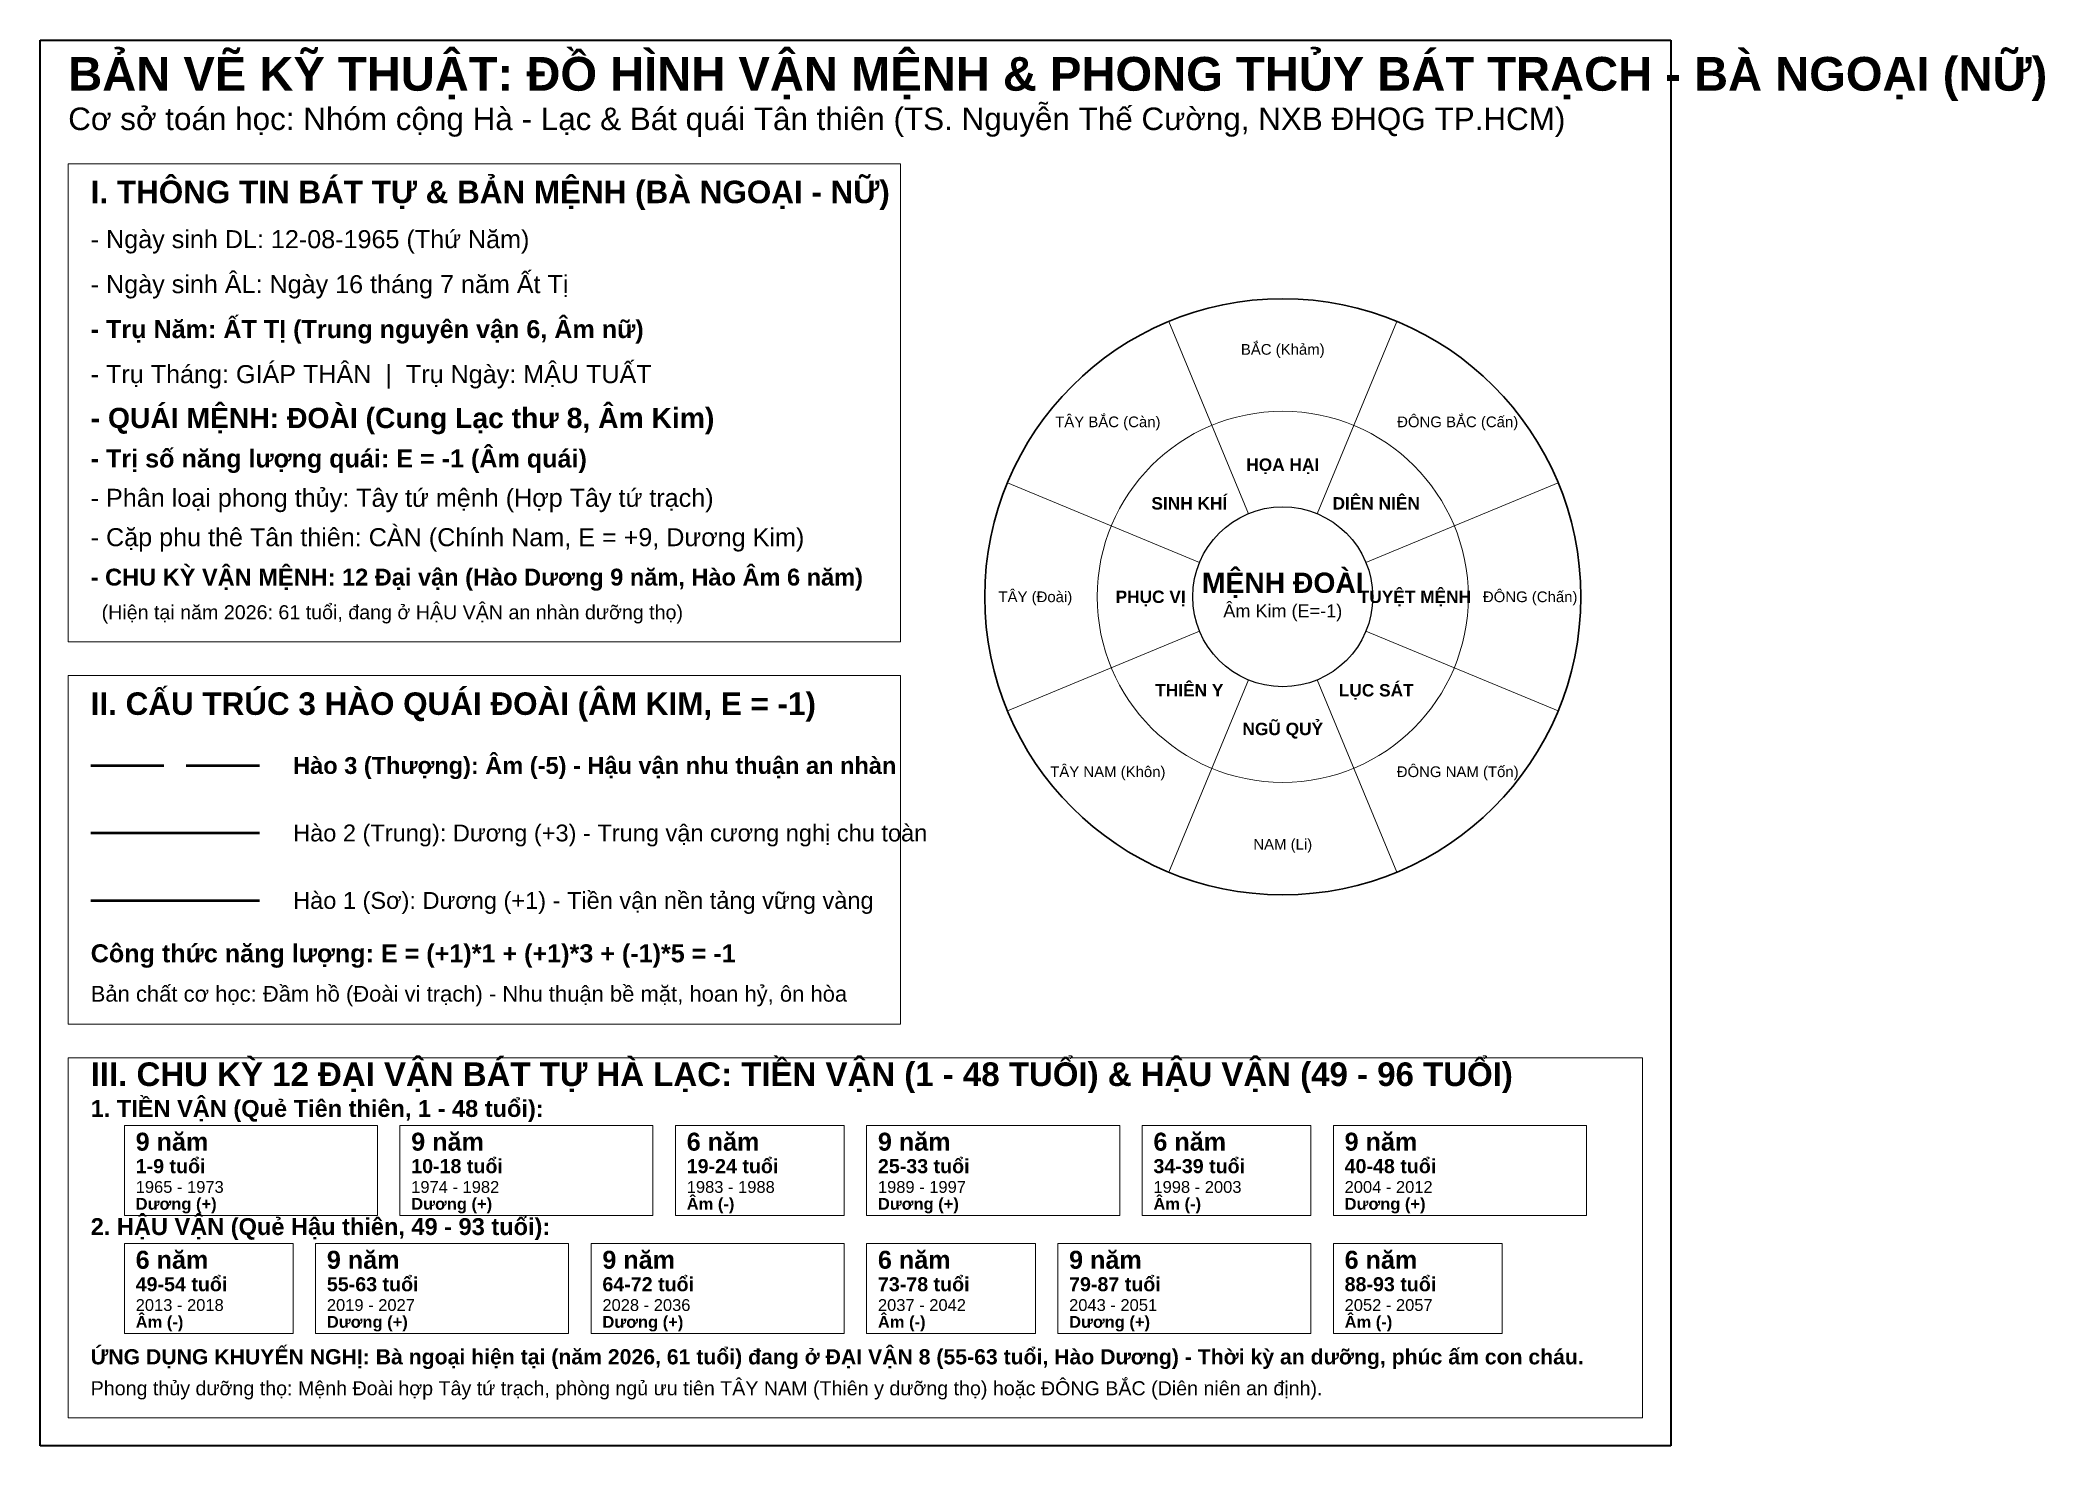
# Model space of a CAD drawing. Header units: metres. Extents: x -145 to 212, y -125 to 125.
import ezdxf
from ezdxf.enums import TextEntityAlignment as Align

# ---------------------------------------------------------------- set-up
doc = ezdxf.new("R2010")
doc.units = ezdxf.units.M
for name, color, linetype, true_color in [('CHU_THICH', 7, 'Continuous', 0x000000), ('HAO_AM', 2, 'Continuous', 0xd97706), ('HAO_DUONG', 1, 'Continuous', 0xb91c1c), ('KHUNG', 7, 'Continuous', 0x000000), ('NET_CHINH', 7, 'Continuous', 0x000000), ('SAN_CAT', 3, 'Continuous', 0x15803d), ('SAN_HUNG', 1, 'Continuous', 0xb91c1c), ('TIEU_DE', 7, 'Continuous', 0x000000)]:
    doc.layers.add(name, color=color, linetype=linetype, true_color=true_color)
doc.styles.add('VN_BOLD', font='arialbd.ttf')
doc.styles.add('VN_TEXT', font='arial.ttf')

msp = doc.modelspace()

# ---------------------------------------------------------------- linework, layer by layer
at = {"layer": 'HAO_AM', "lineweight": 50}
for p, q in [((-136, -4), (-123, -4)), ((-119, -4), (-106, -4))]:
    msp.add_line(p, q, dxfattribs=at)
at = {"layer": 'HAO_AM', "lineweight": 20}
for p, q in [((-32, -68), (-2, -68)), ((-32, -84), (-32, -68)), ((-2, -68), (-2, -84)), ((51, -68), (81, -68)), ((51, -84), (51, -68)), ((81, -68), (81, -84)), ((-2, -84), (-32, -84)), ((81, -84), (51, -84)), ((-130, -89), (-100, -89)), ((-130, -105), (-130, -89)), ((-100, -89), (-100, -105)), ((2, -89), (32, -89)), ((2, -105), (2, -89)), ((32, -89), (32, -105)), ((85, -89), (115, -89)), ((85, -105), (85, -89)), ((115, -89), (115, -105)), ((-100, -105), (-130, -105)), ((32, -105), (2, -105)), ((115, -105), (85, -105))]:
    msp.add_line(p, q, dxfattribs=at)
at = {"layer": 'HAO_DUONG', "lineweight": 50}
for p, q in [((-136, -16), (-106, -16)), ((-136, -28), (-106, -28))]:
    msp.add_line(p, q, dxfattribs=at)
at = {"layer": 'HAO_DUONG', "lineweight": 20}
for p, q in [((-130, -68), (-85, -68)), ((-130, -84), (-130, -68)), ((-85, -68), (-85, -84)), ((-81, -68), (-36, -68)), ((-81, -84), (-81, -68)), ((-36, -68), (-36, -84)), ((2, -68), (47, -68)), ((2, -84), (2, -68)), ((47, -68), (47, -84)), ((85, -68), (130, -68)), ((85, -84), (85, -68)), ((130, -68), (130, -84)), ((-85, -84), (-130, -84)), ((-36, -84), (-81, -84)), ((47, -84), (2, -84)), ((130, -84), (85, -84)), ((-96, -89), (-51, -89)), ((-96, -105), (-96, -89)), ((-51, -89), (-51, -105)), ((-47, -89), (-2, -89)), ((-47, -105), (-47, -89)), ((-2, -89), (-2, -105)), ((36, -89), (81, -89)), ((36, -105), (36, -89)), ((81, -89), (81, -105)), ((-51, -105), (-96, -105)), ((-2, -105), (-47, -105)), ((81, -105), (36, -105))]:
    msp.add_line(p, q, dxfattribs=at)
at = {"layer": 'KHUNG', "lineweight": 35}
for p, q in [((-145, 125), (145, 125)), ((-145, -125), (-145, 125)), ((145, 125), (145, -125)), ((145, -125), (-145, -125))]:
    msp.add_line(p, q, dxfattribs=at)
at = {"layer": 'KHUNG', "lineweight": 20}
for p, q in [((-140, 103), (8, 103)), ((-140, 18), (-140, 103)), ((8, 103), (8, 18)), ((8, 18), (-140, 18)), ((-140, 12), (8, 12)), ((-140, -50), (-140, 12)), ((8, 12), (8, -50)), ((8, -50), (-140, -50)), ((-140, -56), (140, -56)), ((-140, -120), (-140, -56)), ((140, -56), (140, -120)), ((140, -120), (-140, -120))]:
    msp.add_line(p, q, dxfattribs=at)
at = {"layer": 'KHUNG', "lineweight": 30}
msp.add_circle((76, 26), 53, dxfattribs=at)
at = {"layer": 'NET_CHINH', "lineweight": 15}
for p, q in [((69.88, 40.78), (55.72, 74.97)), ((82.12, 40.78), (96.28, 74.97)), ((61.22, 32.12), (27.03, 46.28)), ((90.78, 32.12), (124.97, 46.28)), ((61.22, 19.88), (27.03, 5.72)), ((90.78, 19.88), (124.97, 5.72)), ((69.88, 11.22), (55.72, -22.97)), ((82.12, 11.22), (96.28, -22.97))]:
    msp.add_line(p, q, dxfattribs=at)
at = {"layer": 'NET_CHINH', "lineweight": 20}
msp.add_circle((76, 26), 33, dxfattribs=at)
at = {"layer": 'NET_CHINH', "lineweight": 25}
msp.add_circle((76, 26), 16, dxfattribs=at)

# ---------------------------------------------------------------- texts
at = {"layer": 'CHU_THICH'}
for s, height, style, p in [('Cơ sở toán học: Nhóm cộng Hà - Lạc & Bát quái Tân thiên (TS. Nguyễn Thế Cường, NXB ĐHQG TP.HCM)', 4, 'VN_TEXT', (-140, 109)), ('- Ngày sinh DL: 12-08-1965 (Thứ Năm)', 3.2, 'VN_TEXT', (-136, 88)), ('- Ngày sinh ÂL: Ngày 16 tháng 7 năm Ất Tị', 3.2, 'VN_TEXT', (-136, 80)), ('- Trụ Năm: ẤT TỊ (Trung nguyên vận 6, Âm nữ)', 3.2, 'VN_BOLD', (-136, 72)), ('- Trụ Tháng: GIÁP THÂN  |  Trụ Ngày: MẬU TUẤT', 3.2, 'VN_TEXT', (-136, 64)), ('- Phân loại phong thủy: Tây tứ mệnh (Hợp Tây tứ trạch)', 3.2, 'VN_TEXT', (-136, 42)), ('- Cặp phu thê Tân thiên: CÀN (Chính Nam, E = +9, Dương Kim)', 3.2, 'VN_TEXT', (-136, 35)), ('  (Hiện tại năm 2026: 61 tuổi, đang ở HẬU VẬN an nhàn dưỡng thọ)', 2.5, 'VN_TEXT', (-136, 22)), ('Hào 2 (Trung): Dương (+3) - Trung vận cương nghị chu toàn', 3, 'VN_TEXT', (-100, -17.5)), ('Hào 1 (Sơ): Dương (+1) - Tiền vận nền tảng vững vàng', 3, 'VN_TEXT', (-100, -29.5)), ('Bản chất cơ học: Đầm hồ (Đoài vi trạch) - Nhu thuận bề mặt, hoan hỷ, ôn hòa', 2.8, 'VN_TEXT', (-136, -46)), ('1. TIỀN VẬN (Quẻ Tiên thiên, 1 - 48 tuổi):', 3, 'VN_BOLD', (-136, -66.5)), ('1-9 tuổi', 2.5, 'VN_BOLD', (-128, -76.5)), ('10-18 tuổi', 2.5, 'VN_BOLD', (-79, -76.5)), ('19-24 tuổi', 2.5, 'VN_BOLD', (-30, -76.5)), ('25-33 tuổi', 2.5, 'VN_BOLD', (4, -76.5)), ('34-39 tuổi', 2.5, 'VN_BOLD', (53, -76.5)), ('40-48 tuổi', 2.5, 'VN_BOLD', (87, -76.5)), ('1965 - 1973', 2.1, 'VN_TEXT', (-128, -80)), ('1974 - 1982', 2.1, 'VN_TEXT', (-79, -80)), ('1983 - 1988', 2.1, 'VN_TEXT', (-30, -80)), ('1989 - 1997', 2.1, 'VN_TEXT', (4, -80)), ('1998 - 2003', 2.1, 'VN_TEXT', (53, -80)), ('2004 - 2012', 2.1, 'VN_TEXT', (87, -80)), ('2. HẬU VẬN (Quẻ Hậu thiên, 49 - 93 tuổi):', 3, 'VN_BOLD', (-136, -87.5)), ('49-54 tuổi', 2.5, 'VN_BOLD', (-128, -97.5)), ('55-63 tuổi', 2.5, 'VN_BOLD', (-94, -97.5)), ('64-72 tuổi', 2.5, 'VN_BOLD', (-45, -97.5)), ('73-78 tuổi', 2.5, 'VN_BOLD', (4, -97.5)), ('79-87 tuổi', 2.5, 'VN_BOLD', (38, -97.5)), ('88-93 tuổi', 2.5, 'VN_BOLD', (87, -97.5)), ('2013 - 2018', 2.1, 'VN_TEXT', (-128, -101)), ('2019 - 2027', 2.1, 'VN_TEXT', (-94, -101)), ('2028 - 2036', 2.1, 'VN_TEXT', (-45, -101)), ('2037 - 2042', 2.1, 'VN_TEXT', (4, -101)), ('2043 - 2051', 2.1, 'VN_TEXT', (38, -101)), ('2052 - 2057', 2.1, 'VN_TEXT', (87, -101)), ('Phong thủy dưỡng thọ: Mệnh Đoài hợp Tây tứ trạch, phòng ngủ ưu tiên TÂY NAM (Thiên y dưỡng thọ) hoặc ĐÔNG BẮC (Diên niên an định).', 2.5, 'VN_TEXT', (-136, -116))]:
    msp.add_text(s, height=height, dxfattribs=dict(at, style=style)).set_placement(p)
at = {"layer": 'CHU_THICH', "style": 'VN_TEXT'}
for s, height, p in [('BẮC (Khảm)', 1.9, (76, 70)), ('TÂY BẮC (Càn)', 1.9, (44.89, 57.11)), ('ĐÔNG BẮC (Cấn)', 1.9, (107.11, 57.11)), ('TÂY (Đoài)', 1.9, (32, 26)), ('Âm Kim (E=-1)', 2.3, (76, 23.5)), ('ĐÔNG (Chấn)', 1.9, (120, 26)), ('TÂY NAM (Khôn)', 1.9, (44.89, -5.11)), ('ĐÔNG NAM (Tốn)', 1.9, (107.11, -5.11)), ('NAM (Li)', 1.9, (76, -18))]:
    msp.add_text(s, height=height, dxfattribs=at).set_placement(p, align=Align.MIDDLE_CENTER)
at = {"layer": 'HAO_AM', "style": 'VN_BOLD'}
for s, height, p in [('- QUÁI MỆNH: ĐOÀI (Cung Lạc thư 8, Âm Kim)', 3.6, (-136, 56)), ('- Trị số năng lượng quái: E = -1 (Âm quái)', 3.2, (-136, 49)), ('Hào 3 (Thượng): Âm (-5) - Hậu vận nhu thuận an nhàn', 3, (-100, -5.5)), ('6 năm', 3.2, (-30, -72.5)), ('6 năm', 3.2, (53, -72.5)), ('Âm (-)', 2.1, (-30, -83)), ('Âm (-)', 2.1, (53, -83)), ('6 năm', 3.2, (-128, -93.5)), ('6 năm', 3.2, (4, -93.5)), ('6 năm', 3.2, (87, -93.5)), ('Âm (-)', 2.1, (-128, -104)), ('Âm (-)', 2.1, (4, -104)), ('Âm (-)', 2.1, (87, -104))]:
    msp.add_text(s, height=height, dxfattribs=at).set_placement(p)
msp.add_text('MỆNH ĐOÀI', height=3.6, dxfattribs=at).set_placement((76, 28.5), align=Align.MIDDLE_CENTER)
at = {"layer": 'HAO_DUONG', "style": 'VN_BOLD'}
for s, height, p in [('9 năm', 3.2, (-128, -72.5)), ('9 năm', 3.2, (-79, -72.5)), ('9 năm', 3.2, (4, -72.5)), ('9 năm', 3.2, (87, -72.5)), ('Dương (+)', 2.1, (-128, -83)), ('Dương (+)', 2.1, (-79, -83)), ('Dương (+)', 2.1, (4, -83)), ('Dương (+)', 2.1, (87, -83)), ('9 năm', 3.2, (-94, -93.5)), ('9 năm', 3.2, (-45, -93.5)), ('9 năm', 3.2, (38, -93.5)), ('Dương (+)', 2.1, (-94, -104)), ('Dương (+)', 2.1, (-45, -104)), ('Dương (+)', 2.1, (38, -104))]:
    msp.add_text(s, height=height, dxfattribs=at).set_placement(p)
at = {"layer": 'SAN_CAT', "style": 'VN_BOLD'}
for s, p in [('SINH KHÍ', (59.38, 42.62)), ('DIÊN NIÊN', (92.62, 42.62)), ('PHỤC VỊ', (52.5, 26)), ('THIÊN Y', (59.38, 9.38))]:
    msp.add_text(s, height=2.2, dxfattribs=at).set_placement(p, align=Align.MIDDLE_CENTER)
for s, height, p in [('- CHU KỲ VẬN MỆNH: 12 Đại vận (Hào Dương 9 năm, Hào Âm 6 năm)', 3, (-136, 28)), ('Công thức năng lượng: E = (+1)*1 + (+1)*3 + (-1)*5 = -1', 3.2, (-136, -39)), ('ỨNG DỤNG KHUYẾN NGHỊ: Bà ngoại hiện tại (năm 2026, 61 tuổi) đang ở ĐẠI VẬN 8 (55-63 tuổi, Hào Dương) - Thời kỳ an dưỡng, phúc ấm con cháu.', 2.7, (-136, -110.5))]:
    msp.add_text(s, height=height, dxfattribs=at).set_placement(p)
at = {"layer": 'SAN_HUNG', "style": 'VN_BOLD'}
for s, p in [('HỌA HẠI', (76, 49.5)), ('TUYỆT MỆNH', (99.5, 26)), ('LỤC SÁT', (92.62, 9.38)), ('NGŨ QUỶ', (76, 2.5))]:
    msp.add_text(s, height=2.2, dxfattribs=at).set_placement(p, align=Align.MIDDLE_CENTER)
at = {"layer": 'TIEU_DE', "style": 'VN_BOLD'}
for s, height, p in [('BẢN VẼ KỸ THUẬT: ĐỒ HÌNH VẬN MỆNH & PHONG THỦY BÁT TRẠCH - BÀ NGOẠI (NỮ)', 6, (-140, 116)), ('I. THÔNG TIN BÁT TỰ & BẢN MỆNH (BÀ NGOẠI - NỮ)', 4, (-136, 96)), ('II. CẤU TRÚC 3 HÀO QUÁI ĐOÀI (ÂM KIM, E = -1)', 4, (-136, 5)), ('III. CHU KỲ 12 ĐẠI VẬN BÁT TỰ HÀ LẠC: TIỀN VẬN (1 - 48 TUỔI) & HẬU VẬN (49 - 96 TUỔI)', 4.2, (-136, -61))]:
    msp.add_text(s, height=height, dxfattribs=at).set_placement(p)

doc.saveas('drawing.dxf')
